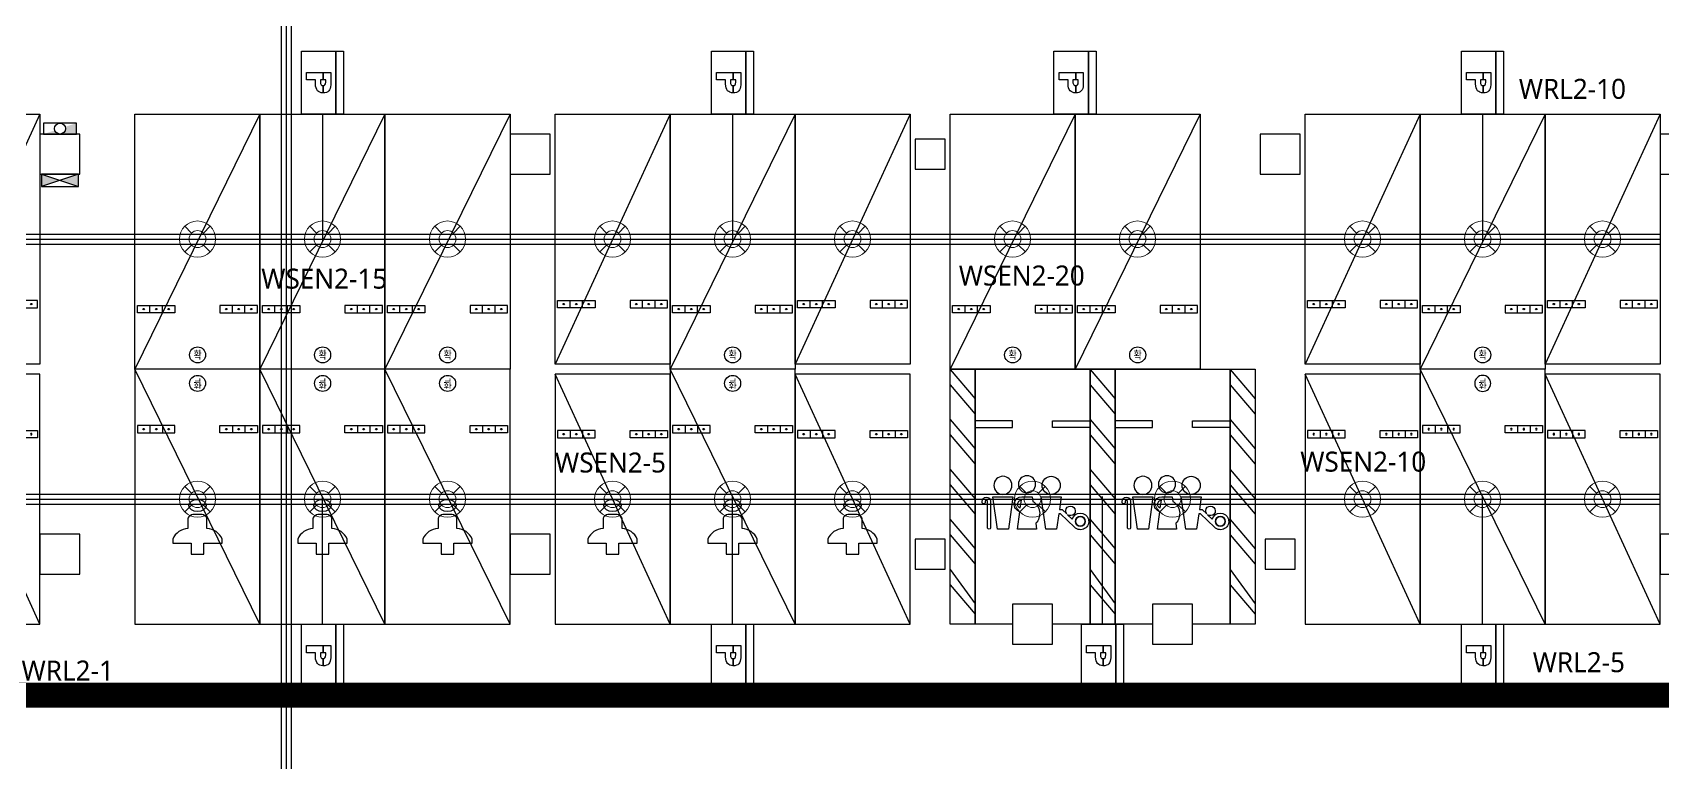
# Model space of a CAD drawing. Header units: millimetres. Extents: x -105683 to 94728, y -31127 to 151123.
# Drawn here: x -4073 to 28522, y 11632 to 26224 of the extents above; entities that cross this region are included whole.
import ezdxf
from ezdxf.enums import TextEntityAlignment as Align

# ---------------------------------------------------------------- set-up
doc = ezdxf.new("R2010")
doc.units = ezdxf.units.MM
doc.linetypes.add('AUDIT_D_080121100638-0', pattern=[0])
doc.linetypes.add('HIDDEN', pattern=[9.524999999999995, 6.349999999999998, -3.174999999999998])
for name, color, linetype in [('e-plan', 9, 'Continuous'), ('E-TEXT', 6, 'Continuous'), ('구역', 5, 'Continuous'), ('레이스웨이', 3, 'Continuous'), ('만공차등', 6, 'Continuous'), ('유도배선', 6, 'Continuous')]:
    doc.layers.add(name, color=color, linetype=linetype)
doc.layers.add('초음파센서', color=1, linetype='AUDIT_D_080121100638-0', lineweight=13)
doc.styles.add('xr_plan$0$신화문자', font='malgun_0.ttf', dxfattribs={"width": 0.9})
doc.styles.add('Xref-지하1층$0$USUN', font='malgun_0.ttf')

# ---------------------------------------------------------------- blocks, each defined once
blk = doc.blocks.new('xr_plan$0$직각주차')
at = {"layer": 'e-plan'}
for p, q in [((2300, 5000), (0, 0)), ((0, 0), (0, 5000)), ((0, 5000), (2300, 5000)), ((2300, 5000), (2300, 0)), ((300.0000000102318, 1125.000000008026), (300.0000000102318, 1275.0000000113)), ((550.0000000156887, 1125.000000008026), (550.0000000156887, 1275.0000000113)), ((1750.000000041882, 1125.000000008026), (1750.000000041882, 1275.0000000113)), ((2000.000000047339, 1125.000000008026), (2000.000000047339, 1275.0000000113)), ((2300, 0), (0, 0))]:
    blk.add_line(p, q, dxfattribs=at)
for points in [[(800.0000000211458, 1275.0000000113), (800.0000000211458, 1125.000000008026), (50.00000000477485, 1125.000000008026), (50.00000000477485, 1275.0000000113)], [(2250.000000052796, 1125.000000008026), (2250.000000052796, 1275.0000000113), (1500.000000036425, 1275.0000000113), (1500.000000036425, 1125.000000008026)]]:
    blk.add_lwpolyline(points, close=True, dxfattribs=at)
for centre in [(175.0000000075033, 1200.000000009663), (425.0000000129602, 1200.000000009663), (675.0000000184173, 1200.000000009663), (1625.000000039154, 1200.000000009663), (1875.000000044611, 1200.000000009663), (2125.000000050068, 1200.000000009663)]:
    blk.add_circle(centre, 15.00000000032741, dxfattribs=at)
blk = doc.blocks.new('xr_plan$0$확장형주차')
at = {"layer": 'e-plan', "linetype": 'Continuous'}
blk.add_line((2500, 5100), (0, 0), dxfattribs=at)
at = {"layer": 'e-plan'}
for p, q in [((0, 0), (0, 5100)), ((0, 5100), (2500, 5100)), ((2500, 5100), (2500, 0)), ((300.0000000102318, 1125.000000008026), (300.0000000102318, 1275.0000000113)), ((550.0000000156887, 1125.000000008026), (550.0000000156887, 1275.0000000113)), ((1950.000000041882, 1125.000000008026), (1950.000000041882, 1275.0000000113)), ((2200.000000047339, 1125.000000008026), (2200.000000047339, 1275.0000000113)), ((2500, 0), (0, 0))]:
    blk.add_line(p, q, dxfattribs=at)
for points in [[(800.0000000211458, 1275.0000000113), (800.0000000211458, 1125.000000008026), (50.00000000477485, 1125.000000008026), (50.00000000477485, 1275.0000000113)], [(2450.000000052796, 1125.000000008026), (2450.000000052796, 1275.0000000113), (1700.000000036425, 1275.0000000113), (1700.000000036425, 1125.000000008026)]]:
    blk.add_lwpolyline(points, close=True, dxfattribs=at)
for centre, radius in [((175.0000000075033, 1200.000000009663), 15.00000000032741), ((425.0000000129602, 1200.000000009663), 15.00000000032741), ((675.0000000184173, 1200.000000009663), 15.00000000032741), ((1825.000000039153, 1200.000000009663), 15.00000000032741), ((2075.000000044611, 1200.000000009663), 15.00000000032741), ((2325.000000050068, 1200.000000009663), 15.00000000032741), ((1252.743302494912, 284.6067593291877), 160)]:
    blk.add_circle(centre, radius, dxfattribs=at)
at = {"layer": 'e-plan', "style": 'xr_plan$0$신화문자', "width": 0.8}
blk.add_text('확', height=160, dxfattribs=at).set_placement((1252.743302494912, 284.6067593291877), align=Align.MIDDLE_CENTER)
blk = doc.blocks.new('xr_plan$0$여성주차-2')
at = {"layer": 'e-plan', "linetype": 'Continuous'}
blk.add_line((2500, 0), (0, 5100), dxfattribs=at)
at = {"layer": 'e-plan'}
for p, q in [((0, 5100), (0, 0)), ((2500, 5100), (0, 5100)), ((2500, 0), (2500, 5100)), ((300.0000000102318, 3974.999999991975), (300.0000000102318, 3824.9999999887)), ((550.0000000156888, 3974.999999991975), (550.0000000156888, 3824.9999999887)), ((1950.000000041882, 3974.999999991975), (1950.000000041882, 3824.9999999887)), ((2200.000000047339, 3974.999999991975), (2200.000000047339, 3824.9999999887)), ((1060.146323739551, 2119.555747031234), (1060.146323590539, 1916.424827811308)), ((1342.356460998766, 2194.468150496949), (1157.643540109508, 2194.468150625937)), ((1439.853677119128, 1916.424827545881), (1439.853677258827, 2119.55574677093)), ((753.8267143396661, 1703.268218100071), (753.8267142800614, 1618.867469334044)), ((1746.173286019824, 1618.867468642071), (1746.173286079429, 1703.268217403907)), ((753.8267142800614, 1618.867469334044), (1124.758290898986, 1618.867469076999)), ((1124.758290898986, 1618.867469076999), (1124.758290749975, 1400.000000077765)), ((1124.758290749975, 1400.000000077765), (1375.241709250025, 1399.999999904074)), ((1375.241709250025, 1399.999999904074), (1375.241709399037, 1618.86746890191)), ((1375.241709399037, 1618.86746890191), (1746.173286019824, 1618.867468642071)), ((0, 0), (2500, 0))]:
    blk.add_line(p, q, dxfattribs=at)
for points in [[(800.0000000211458, 3824.9999999887), (800.0000000211458, 3974.999999991975), (50.00000000477485, 3974.999999991975), (50.00000000477485, 3824.9999999887)], [(2450.000000052796, 3974.999999991975), (2450.000000052796, 3824.9999999887), (1700.000000036425, 3824.9999999887), (1700.000000036425, 3974.999999991975)]]:
    blk.add_lwpolyline(points, close=True, dxfattribs=at)
for centre, radius in [((1252.743302494911, 4815.393240670812), 160), ((175.0000000075033, 3899.999999990338), 15.00000000032741), ((425.0000000129603, 3899.999999990338), 15.00000000032741), ((675.0000000184173, 3899.999999990338), 15.00000000032741), ((1825.000000039152, 3899.999999990338), 15.00000000032741), ((2075.000000044611, 3899.999999990338), 15.00000000032741), ((2325.000000050068, 3899.999999990338), 15.00000000032741)]:
    blk.add_circle(centre, radius, dxfattribs=at)
for centre, radius, start, end in [((1194.295991987921, 2045.863924832083), 153.0575648368473, 103.8551676605239, 151.218889012717), ((1305.704008960165, 2045.863924825098), 153.0575647547501, 28.78111083177487, 76.14483222946905), ((1090.760176920332, 1545.752084739972), 371.9347933055884, 94.72134163484432, 154.9439474374764), ((1409.239823278971, 1545.752084510867), 371.9347933112893, 25.05605238352933, 85.27865825880258)]:
    blk.add_arc(centre, radius, start, end, dxfattribs=at)
blk.add_ellipse((1250.000000678934, 2374.123672213871), major_axis=(-173.4535672273486, 1.192465364028498e-07), ratio=0.7054719457991252, start_param=1.570796326788607, end_param=7.853981633968193, dxfattribs=at)
at = {"layer": 'e-plan', "style": 'xr_plan$0$신화문자', "text_generation_flag": 4, "width": 0.8000000000010914}
blk.add_text('확', height=160, dxfattribs=at).set_placement((1252.743302494911, 4815.393240670812), align=Align.MIDDLE_CENTER)
blk = doc.blocks.new('xr_plan$0$여성주차-1')
at = {"layer": 'e-plan'}
for p, q in [((2300.000000000001, 0), (9.094947017729282e-13, 5000)), ((9.094947017729282e-13, 5000), (0, 0)), ((2300.000000000001, 5000), (9.094947017729282e-13, 5000)), ((2300.000000000001, 0), (2300.000000000001, 5000)), ((300.0000000102327, 3874.999999991975), (300.0000000102327, 3724.9999999887)), ((550.0000000156897, 3874.999999991975), (550.0000000156897, 3724.9999999887)), ((1750.000000041883, 3874.999999991975), (1750.000000041883, 3724.9999999887)), ((2000.00000004734, 3874.999999991975), (2000.00000004734, 3724.9999999887)), ((960.1463237395519, 2119.555747031234), (960.1463235905403, 1916.424827811308)), ((1242.356460998767, 2194.468150496949), (1057.643540109509, 2194.468150625937)), ((1339.853677119129, 1916.424827545881), (1339.853677258828, 2119.55574677093)), ((653.826714339667, 1703.268218100071), (653.8267142800623, 1618.867469334044)), ((1646.173286019825, 1618.867468642071), (1646.17328607943, 1703.268217403907)), ((653.8267142800623, 1618.867469334044), (1024.758290898987, 1618.867469076999)), ((1024.758290898987, 1618.867469076999), (1024.758290749975, 1400.000000077765)), ((1024.758290749975, 1400.000000077765), (1275.241709250026, 1399.999999904074)), ((1275.241709250026, 1399.999999904074), (1275.241709399038, 1618.86746890191)), ((1275.241709399038, 1618.86746890191), (1646.173286019825, 1618.867468642071)), ((0, 0), (2300.000000000001, 0))]:
    blk.add_line(p, q, dxfattribs=at)
for points in [[(800.0000000211467, 3724.9999999887), (800.0000000211467, 3874.999999991975), (50.00000000477576, 3874.999999991975), (50.00000000477576, 3724.9999999887)], [(2250.000000052797, 3874.999999991975), (2250.000000052797, 3724.9999999887), (1500.000000036425, 3724.9999999887), (1500.000000036425, 3874.999999991975)]]:
    blk.add_lwpolyline(points, close=True, dxfattribs=at)
for centre in [(175.0000000075042, 3799.999999990338), (425.0000000129612, 3799.999999990338), (675.0000000184182, 3799.999999990338), (1625.000000039155, 3799.999999990338), (1875.000000044612, 3799.999999990338), (2125.000000050069, 3799.999999990338)]:
    blk.add_circle(centre, 15.00000000032741, dxfattribs=at)
for centre, radius, start, end in [((1094.295991987922, 2045.863924832083), 153.0575648368473, 103.8551676605239, 151.218889012717), ((1205.704008960166, 2045.863924825098), 153.0575647547501, 28.78111083177487, 76.14483222946905), ((990.7601769203329, 1545.752084739972), 371.9347933055884, 94.72134163484432, 154.9439474376431), ((1309.239823278972, 1545.752084510867), 371.9347933112893, 25.0560523835514, 85.27865825869873)]:
    blk.add_arc(centre, radius, start, end, dxfattribs=at)
blk.add_ellipse((1150.000000678935, 2374.123672213871), major_axis=(-173.4535672273486, 1.192465364028498e-07), ratio=0.7054719457991252, start_param=1.570796326788607, end_param=7.853981633968193, dxfattribs=at)
blk = doc.blocks.new('xr_plan$0$노유자주차-1')
at = {"layer": 'e-plan', "linetype": 'Continuous'}
for p, q in [((684.3168248625298, 2800.000000005588), (99.99999999956344, 3300.000000006985)), ((991.933768952993, 2800.000000005122), (307.6169440890953, 3300.000000006985)), ((1684.316824863228, 2800.000000005588), (1099.999999999563, 3300.000000006985)), ((1991.933768951829, 2800.000000005122), (1407.616944089095, 3300.000000007451)), ((2684.31682486253, 2800.000000005122), (2099.999999999796, 3300.000000007451)), ((2991.933768951829, 2800.000000006985), (2407.616944089328, 3300.000000007451)), ((3684.316824863228, 2800.000000007451), (3099.999999999796, 3300.000000006985)), ((3991.93376895113, 2800.000000006985), (3407.616944089328, 3300.000000007451)), ((4684.316824863228, 2800.000000007451), (4099.999999999796, 3300.000000006985)), ((4991.933768950199, 2800.000000007451), (4407.616944089095, 3300.000000006985)), ((684.3168248622969, 4.656612873077393e-09), (99.99999999979627, 500.0000000069849)), ((991.933768952993, 5.122274160385132e-09), (307.6169440890953, 500.0000000065193)), ((1684.316824863228, 5.587935447692871e-09), (1099.999999999796, 500.0000000065193)), ((1991.933768952062, 5.587935447692871e-09), (1407.616944089095, 500.0000000069849)), ((2684.31682486253, 5.122274160385132e-09), (2099.999999999563, 500.0000000069849)), ((2991.933768952062, 7.450580596923828e-09), (2407.616944089095, 500.0000000069849)), ((3684.316824863461, 7.450580596923828e-09), (3100.000000000029, 500.0000000074506)), ((3991.93376895113, 6.984919309616089e-09), (3407.616944089328, 500.0000000074506)), ((4684.316824863228, 7.450580596923828e-09), (4099.999999999796, 500.0000000069849)), ((4991.933768950199, 7.450580596923828e-09), (4407.616944089328, 500.0000000069849))]:
    blk.add_line(p, q, dxfattribs=at)
for points in [[(-100.0000000004366, 2800.000000006985), (4999.999999999563, 2800.000000006985), (4999.999999999563, 3300.000000007451), (-99.9999999999709, 3300.000000006985)], [(3834.999999999796, 2050.000000006985), (3964.999999999796, 2050.000000006985), (3964.999999999563, 2800.000000006985), (3834.999999999796, 2800.000000006985)], [(-500.0000000004302, 1250.000000007216), (-500.0000000004329, 2050.000000007216), (299.9999999995671, 2050.00000000722), (299.9999999995698, 1250.000000007219)], [(3835.000000000029, 1250.000000007451), (3964.999999999796, 1250.000000006985), (3964.999999999563, 500.0000000065193), (3834.999999999563, 500.0000000069849)], [(-100.0000000004366, 6.984919309616089e-09), (4999.999999999796, 6.51925802230835e-09), (4999.999999999796, 500.0000000074506), (-100.0000000004366, 500.0000000074506)]]:
    blk.add_lwpolyline(points, close=True, dxfattribs=at)
for points in [[(-100.0000000004366, 1250.000000007217), (-100.0000000004366, 500.0000000074506), (4999.999999999796, 500.0000000074506), (4999.999999999563, 2800.000000006985), (-100.0000000004366, 2800.000000006985), (-100.0000000004366, 2050.000000007218)], [(1836.852365872386, 2490.030886126217), (2108.820959594595, 2212.391267463099)], [(2089.961042239825, 2350.358787356876), (1997.118265809055, 2445.13750041835)], [(2193.375042673695, 2244.78842151491), (2105.431718634005, 2334.565519911703)], [(2108.820959594595, 2174.844095758628), (1799.999999999098, 2131.918484993279)], [(1799.999999999796, 2131.918484990951), (1799.999999999563, 1913.105725913774)], [(2108.820959594595, 2212.391267463099), (2108.820959594828, 2174.844095756765)], [(2193.375042673928, 2186.596975691151), (2193.375042673695, 2244.78842151491)], [(2449.160201220337, 2222.150696430355), (2193.375042673928, 2186.596975691151)], [(2449.160201220337, 1822.873514478095), (2449.160201220337, 2222.150696430355)], [(1799.999999999563, 1913.105725916103), (2449.160201220337, 1822.873514478095)], [(1799.999999999796, 1729.558921741322), (1800.000000000029, 1350.441078271251), (2149.996409822983, 1396.633745339699)], [(1917.94543293168, 1713.992436019238), (1799.999999999796, 1729.558921741322)], [(2449.160201220104, 1436.117502966896), (2449.160201220569, 1643.88249704754), (2354.691279589926, 1656.350543355569)], [(2217.305556575331, 1405.517233626917), (2381.851054467057, 1427.234014680143)], [(2193.375042673695, 1221.572764802724), (1799.999999999563, 1166.894274100661), (1799.999999999796, 948.0815150248818), (2449.160201220337, 857.8493035882711), (2449.160201220569, 1257.1264855396), (2193.375042673695, 1221.572764802724)]]:
    blk.add_lwpolyline(points, dxfattribs=at)
for points in [[(1997.118265809055, 2445.137500416022, 3.739535750018262), (1836.852365871688, 2490.030886126217)], [(2105.431718633074, 2334.565519911703, 17.37191183859012), (2089.96104224099, 2350.358787357807)]]:
    blk.add_lwpolyline(points, format="xyb", dxfattribs=at)
for points in [[(1955.917710014415, 2510.366903526243, 0.9999999999999999), (1955.917710014415, 2703.033407794312, 0.9999999999999999), (1955.917710014415, 2510.366903526243)], [(2675.973918393051, 1841.944582752418, 0.9999999999999999), (2675.973918392818, 2203.07962815417, 0.9999999999999999), (2675.973918393051, 1841.944582752418)], [(2675.973918393051, 876.9203718635254, -0.9999999999999999), (2675.973918392818, 1238.05541726388, -0.9999999999999999), (2675.973918393051, 876.9203718635254)], [(1820.568234193866, 811.7294169012457, 0.6677998114889716), (1820.568234192702, 750.1294168997556), (2356.483482938755, 750.3072034413926, -0.9627070837517783), (2354.728670578479, 704.1464368733577), (2328.899735805142, 704.1464368738234, 0.7142857142783885), (2328.899735804909, 642.5464368760586), (2354.728670578246, 642.5464368755929, 0.9627070837521746), (2361.160201220802, 811.72941690078)]]:
    blk.add_lwpolyline(points, format="xyb", close=True, dxfattribs=at)
for centre, radius in [((1955.917710014182, 2606.700155658647), 96.33325213311043), ((2697.916454916849, 1540.000000007451), 171.4507437460124)]:
    blk.add_circle(centre, radius, dxfattribs=at)
for centre, radius, start, end in [((2113.584248510917, 1512.917826978024), 280.5450847236735, 30.7480879590424, 134.2149785877846), ((2296.972764407779, 1436.11750296643), 152.1874368125558, 195.0369333090357, 359.9999999733196), ((2296.972764407779, 1436.11750296643), 85.341903467351, 201.01184196859, 354.0250914462683)]:
    blk.add_arc(centre, radius, start, end, dxfattribs=at)
blk = doc.blocks.new('Xref-지하1층')
at = {"layer": 'e-plan', "linetype": 'Continuous'}
h = blk.add_hatch(color=256, dxfattribs=at)
edge = h.paths.add_edge_path()
edge.add_line((330.0000000127184, 36100.0000000014), (330.0000000127184, 36320.0000000014))
edge.add_line((330.0000000127184, 36320.0000000014), (104.3551627976994, 36244.78505426331))
edge.add_arc((1.271837390959263e-08, 36210.0000000014), 110, -161.56505117707934, 18.434948822922593, ccw=False)
edge.add_line((-104.3551627723209, 36175.21494573983), (-329.9999999873398, 36100.00000000146))
edge.add_line((-329.9999999872816, 36100.0000000014), (330.0000000127184, 36100.0000000014))
for p, q in [((330.0000000126602, 36320.0000000014), (-329.9999999873398, 36320.0000000014)), ((-329.9999999873398, 36320.0000000014), (-329.9999999873398, 36100.0000000014)), ((330.0000000126602, 36100.0000000014), (330.0000000126602, 36320.0000000014)), ((-329.9999999873398, 36100.0000000014), (330.0000000126602, 36100.0000000014)), ((368.181818199082, 35299.99999999965), (-368.1818181645649, 35054.54545454512)), ((-368.1818181645649, 35299.99999999965), (368.181818199082, 35054.54545454512)), ((-368.1818181645649, 35299.99999999965), (-368.1818181645649, 35054.54545454512)), ((368.181818199082, 35299.99999999965), (-368.1818181645649, 35299.99999999965)), ((368.181818199082, 35054.54545454512), (368.181818199082, 35299.99999999965)), ((-368.1818181645649, 35054.54545454512), (368.181818199082, 35054.54545454512))]:
    blk.add_line(p, q, dxfattribs=at)
at = {"layer": 'e-plan'}
blk.add_line((7000.000000000029, 26299.99999999988), (9000.00000000003, 26299.99999999988), dxfattribs=at)
for points in [[(-399.9999999999709, 35299.99999999988), (400.0000000000291, 35299.99999999988), (400.0000000000291, 36099.99999999988), (-399.9999999999709, 36099.99999999988)], [(9000.00000000003, 35299.99999999988), (9800.00000000003, 35299.99999999988), (9800.00000000003, 36099.99999999988), (9000.00000000003, 36099.99999999988)], [(17100.00000000003, 35400.00000001211), (17700.00000000003, 35400.00000001211), (17700.00000000003, 36000.00000001211), (17100.00000000003, 36000.00000001211)], [(24000.00000000003, 35299.99999999988), (24800.00000000003, 35299.99999999988), (24800.00000000003, 36099.99999999988), (24000.00000000003, 36099.99999999988)], [(32000.00000000003, 35299.99999999988), (32800.00000000003, 35299.99999999988), (32800.00000000003, 36099.99999999988), (32000.00000000003, 36099.99999999988)], [(-399.9999999999709, 27299.99999999988), (400.0000000000291, 27299.99999999988), (400.0000000000291, 28099.99999999988), (-399.9999999999709, 28099.99999999988)], [(9000.00000000003, 27299.99999999988), (9800.00000000003, 27299.99999999988), (9800.00000000003, 28099.99999999988), (9000.00000000003, 28099.99999999988)], [(32000.00000000003, 27299.99999999988), (32800.00000000003, 27299.99999999988), (32800.00000000003, 28099.99999999988), (32000.00000000003, 28099.99999999988)], [(17100.00000000003, 27400.00000001211), (17700.00000000003, 27400.00000001211), (17700.00000000003, 28000.00000001211), (17100.00000000003, 28000.00000001211)], [(24100.00000000003, 27400.00000001211), (24700.00000000003, 27400.00000001211), (24700.00000000003, 28000.00000001211), (24100.00000000003, 28000.00000001211)]]:
    blk.add_lwpolyline(points, close=True, dxfattribs=at)
at = {"layer": 'e-plan', "linetype": 'Continuous'}
blk.add_circle((1.266016624867916e-08, 36210.0000000014), 110, dxfattribs=at)
blk.add_solid([(-368.1818181645649, 35299.99999999965), (-368.1818181645649, 35054.54545454512), (368.181818199082, 35054.54545454512), (368.181818199082, 35299.99999999965)], dxfattribs=at)
for name, p in [('xr_plan$0$직각주차', (-2699.999999999505, 31499.99999999709)), ('xr_plan$0$확장형주차', (1500.000000000029, 31399.99999999988)), ('xr_plan$0$확장형주차', (4000.000000000029, 31399.99999999988)), ('xr_plan$0$확장형주차', (6500.000000000029, 31399.99999999988)), ('xr_plan$0$직각주차', (9900.00000000003, 31499.99999999988)), ('xr_plan$0$확장형주차', (12200.00000000003, 31399.99999999988)), ('xr_plan$0$직각주차', (14700.00000000003, 31499.99999999988)), ('xr_plan$0$확장형주차', (17799.9999999991, 31399.99999999988)), ('xr_plan$0$확장형주차', (20299.9999999991, 31399.99999999988)), ('xr_plan$0$직각주차', (24900.00000000003, 31499.99999999988)), ('xr_plan$0$확장형주차', (27200.00000000003, 31399.99999999988)), ('xr_plan$0$직각주차', (29700.00000000003, 31499.99999999988)), ('xr_plan$0$여성주차-2', (1500.000000000029, 26299.99999999988)), ('xr_plan$0$여성주차-2', (4000.000000000029, 26299.99999999988)), ('xr_plan$0$여성주차-2', (6500.000000000029, 26299.99999999988)), ('xr_plan$0$여성주차-1', (9900.00000000003, 26299.99999999988)), ('xr_plan$0$여성주차-2', (12200.00000000003, 26299.99999999988)), ('xr_plan$0$여성주차-1', (14700.00000000003, 26299.99999999988))]:
    blk.add_blockref(name, p, dxfattribs=at)
at = {"layer": 'e-plan', "linetype": 'Continuous', "xscale": -1}
for name, p, rotation in [('xr_plan$0$직각주차', (-2699.999999999505, 31299.9999999915), 180), ('xr_plan$0$노유자주차-1', (17799.99999999304, 26400.00000000035), 270), ('xr_plan$0$노유자주차-1', (20599.99999999351, 26400.00000000081), 270), ('xr_plan$0$직각주차', (24900.00000000003, 31299.99999999988), 180), ('xr_plan$0$확장형주차', (27200.00000000003, 31399.99999999988), 180), ('xr_plan$0$직각주차', (29700.00000000003, 31299.99999999988), 180)]:
    blk.add_blockref(name, p, dxfattribs=dict(at, rotation=rotation))
blk = doc.blocks.new('센서')
at = {"layer": '초음파센서'}
for p, q in [((-256.1917501480202, 255.872396394494), (-119.5570773269283, 119.4077249351831)), ((119.4048484532395, 119.5564764195151), (255.8695194955799, 256.1911495039822)), ((-255.8729968793341, -256.188874524436), (-119.4083258403116, -119.5542014399543)), ((119.5535999427084, -119.4054499556369), (256.1882727624034, -255.8701214149478))]:
    blk.add_line(p, q, dxfattribs=at)
for major_axis, ratio, start_param, end_param in [((-6.1103e-12, 362.0820671227044), 0.999999997505104, 2.801804347482335, 9.08498965466192), ((-0.3386371830511741, 168.9712919898011), 0.999999997519907, 2.862310370331366, 9.145495677510953)]:
    blk.add_ellipse((-0.001738692924845964, 0.001137489773100242), major_axis=major_axis, ratio=ratio, start_param=start_param, end_param=end_param, dxfattribs=at)
blk = doc.blocks.new('만공차등')
at = {"layer": '만공차등', "color": 2}
for p, q in [((256.2185382738709, 772.8010282704608), (1281.100729055703, 772.8010280201212)), ((256.2185383155941, 85.86725710276512), (256.2185383155941, 772.8010282704608)), ((1281.100729139149, 646.829827308096), (256.2185382738709, 646.8298275569452)), ((256.2185383155941, 646.8298275569452), (1281.100729097426, 646.829827308096)), ((1281.100729055703, 772.8010280201212), (1281.100729055703, 85.86725685242563)), ((602.031856457889, 441.6744232246652), (723.9221712127327, 441.6744232246652)), ((602.031856457889, 436.4904232243076), (723.9221712127327, 436.4904232243076)), ((817.0652129247784, 441.6744232246652), (935.2874125763774, 441.6744232246652)), ((817.1001742288469, 436.4904232243076), (935.2049708619713, 436.4904232243076)), ((1281.100729183853, 85.86725685391573), (256.2185383155941, 85.86725710276512))]:
    blk.add_line(p, q, dxfattribs=at)
for points in [[(602.031856457889, 562.7124996656552), (602.031856457889, 562.7124996656552), (803.7536301061511, 562.7124996656552), (803.7536301061511, 562.7124996656552)], [(602.031856457889, 441.6744232246652), (602.031856457889, 509.1963368171826), (602.031856457889, 562.7124996656552), (602.031856457889, 562.7124996656552)], [(803.7536301061511, 562.7124996656552), (847.6877215787767, 562.7124996656552), (880.5936417147517, 552.2647584015502), (902.4713905140757, 531.3692758718505)], [(602.031856457889, 169.9845844337716), (602.031856457889, 169.9845844337716), (602.031856457889, 321.6594377497211), (602.031856457889, 436.4904232243076)], [(758.4800846263765, 482.8810407707466), (758.4800846263765, 482.8810407707466), (723.9221712127327, 482.8810407707466), (723.9221712127327, 482.8810407707466)], [(723.9221712127327, 482.8810407707466), (723.9221712127327, 482.8810407707466), (723.9221712127327, 462.6767240667716), (723.9221712127327, 441.6744232246652)], [(723.9221712127327, 436.4904232243076), (723.9221712127327, 415.4870259771124), (723.9221712127327, 395.2807486290112), (723.9221712127327, 395.2807486290112)], [(723.9221712127327, 395.2807486290112), (723.9221712127327, 395.2807486290112), (753.6580501928923, 395.2807486290112), (753.6580501928923, 395.2807486290112)], [(790.3590900227427, 315.7171805361286), (790.3590900227427, 315.7171805361286), (723.9221712127327, 315.7171805361286), (723.9221712127327, 315.7171805361286)], [(723.9221712127327, 315.7171805361286), (723.9221712127327, 315.7171805361286), (723.9221712127327, 169.9845844337716), (723.9221712127327, 169.9845844337716)], [(753.6580501928923, 395.2807486290112), (777.0538468733431, 395.2807486290112), (793.4844827100633, 399.3437591219321), (802.9499577000737, 407.4697801047936)], [(804.8251933142542, 470.0222822928799), (796.6098753944037, 478.5947879457847), (781.1615058347583, 482.8810407707466), (758.4800846263765, 482.8810407707466)], [(899.5245917007327, 349.2035307446495), (875.6823103532195, 326.8792972723022), (839.2938097938893, 315.7171805361286), (790.3590900227427, 315.7171805361286)], [(802.9499577000737, 407.4697801047936), (811.8650966987013, 415.1233428293838), (816.5818355426192, 424.796890536882), (817.1001742288469, 436.4904232243076)], [(817.0652129247784, 441.6744232246652), (816.4464652046561, 452.7038494760168), (812.3664586707947, 462.1531358310952), (804.8251933142542, 470.0222822928799)], [(935.2049708619713, 436.4904232243076), (934.1114401951432, 399.5476529339328), (922.2179804757236, 370.4520221063867), (899.5245917007327, 349.2035307446495)], [(723.9221712127327, 169.9845844337716), (723.9221712127327, 169.9845844337716), (602.031856457889, 169.9845844337716), (602.031856457889, 169.9845844337716)]]:
    blk.add_open_spline(points, degree=3, dxfattribs=at)
blk.add_open_spline([(902.4713905140757, 531.3692758718505), (924.3491393193602, 510.4737933421508), (935.2880137220025, 480.7379143590106), (935.2880137220025, 442.1616389194503), (935.2880137220025, 441.9990880915897), (935.2878133371472, 441.8366828614843), (935.2874125763774, 441.6744232246652)], degree=3, knots=[0.498977130304911, 0.498977130304911, 0.498977130304911, 0.498977130304911, 0.997954260609822, 0.997954260609822, 0.997954260609822, 1, 1, 1, 1], dxfattribs=at)

msp = doc.modelspace()

# ---------------------------------------------------------------- linework, layer by layer
at = {"layer": '구역', "color": 7, "linetype": 'HIDDEN', "ltscale": 2, "const_width": 500}
msp.add_lwpolyline([(-9967.837261696084, 54654.67331307731), (-9967.837261696084, 12978.89481620374), (31005.6400815619, 12978.89481620374)], dxfattribs=at)
at = {"layer": '레이스웨이'}
for points in [[(906.1590814960057, 6614.813256790629), (906.1590814961237, 49944.9999999553)], [(1106.159081496006, 6614.813256790629), (1106.159081496124, 49944.9999999553)], [(-6224.999999999709, 22194.99999995064), (28474.99999999983, 22194.99999995064)], [(-6224.999999999709, 21994.99999995064), (28474.99999999983, 21994.99999995064)], [(-6224.999999999709, 16994.99999994505), (28474.99999999983, 16994.99999994505)], [(-6224.999999999709, 16794.99999994505), (28474.99999999983, 16794.99999994505)]]:
    msp.add_lwpolyline(points, dxfattribs=at)
at = {"layer": '만공차등', "color": 4, "linetype": 'Continuous', "ltscale": 2}
for points in [[(1724.999999999825, 24594.99999995343), (1725.000000000728, 22045.00000186422)], [(9924.999999999825, 24594.99999995343), (9925.000000000728, 22045.00000186422)], [(16774.99999999889, 24594.99999995343), (16774.9999999998, 22045.00000186422)], [(24924.99999999983, 24594.99999995343), (24925.00000000073, 22045.00000186422)], [(1724.999999999825, 14394.99999995343), (1724.999999998923, 16944.99999804259)], [(9924.999999999825, 14394.99999995343), (9924.999999998923, 16944.99999804259)], [(17324.99999999983, 14394.9999999537), (17324.99999999892, 16944.99999804285)], [(24924.99999999983, 14394.99999995343), (24924.99999999892, 16944.99999804259)]]:
    msp.add_lwpolyline(points, dxfattribs=at)
at = {"layer": '유도배선'}
for points in [[(1006.159081496006, 6614.813256790629), (1006.159081496124, 49944.9999999553)], [(-6224.999999999709, 22094.99999995064), (28474.99999999983, 22094.99999995064)], [(-6224.999999999709, 16894.99999994505), (28474.99999999983, 16894.99999994505)]]:
    msp.add_lwpolyline(points, dxfattribs=at)

# ---------------------------------------------------------------- block references
at = {"layer": 'e-plan'}
msp.add_blockref('Xref-지하1층', (-3525.000000000233, -11905.00000004668), dxfattribs=at)
at = {"layer": '만공차등', "xscale": 1.226069819647817, "yscale": 1.226069819647817, "zscale": 1.226069819647817, "rotation": 270}
for p in [(1198.606365414336, 26165.71893977752), (9398.606365414336, 26165.71893977752), (16248.60636541341, 26165.71893977752), (24398.60636541434, 26165.71893977752), (1198.60636541323, 14709.14181701653), (9398.60636541323, 14709.14181701653), (16798.60636541323, 14709.14181701679), (24398.60636541323, 14709.14181701653)]:
    msp.add_blockref('만공차등', p, dxfattribs=at)
at = {"layer": '초음파센서'}
for p in [(-774.9982613072207, 22094.99886250088), (1725.001738692779, 22094.99886250088), (4225.001738692779, 22094.99886250088), (7525.001738692779, 22094.99886250088), (9925.00173869278, 22094.99886250088), (12325.00173869278, 22094.99886250088), (15525.00173869185, 22094.99886250088), (18025.00173869185, 22094.99886250088), (22525.00173869278, 22094.99886250088), (24925.00173869278, 22094.99886250088), (27325.00173869278, 22094.99886250088), (-774.9982613072207, 16894.99886250088), (1725.001738692779, 16894.99886250088), (4225.001738692779, 16894.99886250088), (7525.001738692779, 16894.99886250088), (9925.00173869278, 16894.99886250088), (12325.00173869278, 16894.99886250088), (15925.00173869301, 16894.99886250091), (18725.00173869348, 16894.99886250138), (22525.00173869278, 16894.99886250088), (24925.00173869278, 16894.99886250088), (27325.00173869278, 16894.99886250088)]:
    msp.add_blockref('센서', p, dxfattribs=at)

# ---------------------------------------------------------------- texts
at = {"layer": 'E-TEXT', "style": 'Xref-지하1층$0$USUN'}
for s, p in [('WRL2-10', (26721.59465548795, 25099.41195335705)), ('WSEN2-20', (15709.28331671775, 21366.98974042805)), ('WSEN2-15', (1759.904231947177, 21304.46987525304)), ('WSEN2-5', (7484.722664957662, 17628.03751897509)), ('WSEN2-10', (22538.26373847926, 17645.38597358763)), ('WRL2-5', (26851.13281700367, 13635.63063187106)), ('WRL2-1', (-3370.920675649046, 13467.8122790067))]:
    msp.add_text(s, height=400, dxfattribs=at).set_placement(p, align=Align.MIDDLE_CENTER)

doc.saveas('drawing.dxf')
